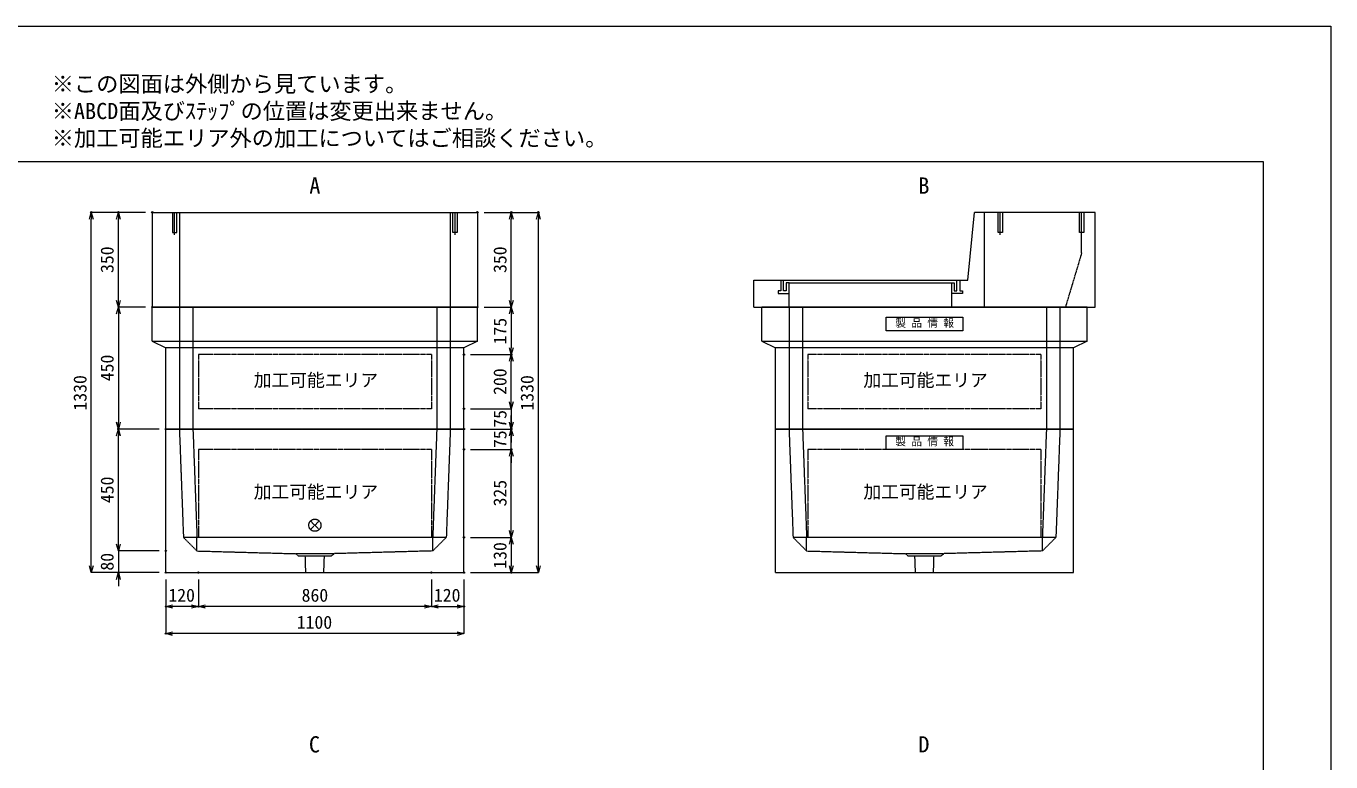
# Model space of a CAD drawing. Units: millimetres, scale not verified. Extents: x -3712 to 3712, y -2625 to 2625.
# Drawn here: x -1103 to 3712, y -91 to 2625 of the extents above; entities that cross this region are included whole.
import ezdxf
from ezdxf.enums import TextEntityAlignment as Align

# ---------------------------------------------------------------- set-up
doc = ezdxf.new("R2010")
doc.units = ezdxf.units.MM
doc.header["$LTSCALE"] = 10
doc.header["$PDMODE"] = 32
doc.header["$PDSIZE"] = 5
doc.linetypes.add('LONG_DASHED1', pattern=[7, 6, -1])
doc.linetypes.add('LONG_DOUBLE_CHAIN', pattern=[21.8, 18, -1, 0.6, -0.6, 0.6, -1])
for name, color, linetype, lineweight in [('0-0_D-TTL', 7, 'Continuous', 9), ('0-1_Defpoints', 7, 'Continuous', 9), ('0-3_D-TTL-TXT', 7, 'Continuous', 9), ('0-5_D-STR-DIM', 3, 'Continuous', 9), ('0-6_0', 7, 'Continuous', 9), ('0-7_D-STR', 7, 'LONG_DASHED1', 9), ('0-8_D-STR-STR4', 134, 'LONG_DASHED1', 9), ('0-9_D-STR-STR2', 1, 'LONG_DASHED1', 9), ('0-A_D-STR-STR1', 7, 'LONG_DASHED1', 9), ('0-B_D-STR-STR5', 1, 'LONG_DOUBLE_CHAIN', 9)]:
    doc.layers.add(name, color=color, linetype=linetype, lineweight=lineweight)
doc.layers.add('0-4_D-STR-TXT', color=7, linetype='Continuous')
doc.styles.add('ＭＳ ゴシック', font='')
doc.styles.get('ＭＳ ゴシック').set_extended_font_data('MS Gothic')

# ---------------------------------------------------------------- blocks, each defined once
blk = doc.blocks.new('A$C4DE05FD1')
at = {"layer": '0-0_D-TTL', "color": 134}
for p, q in [((2000, 38000), (57400, 38000)), ((57400, 38000), (57400, 2000))]:
    blk.add_line(p, q, dxfattribs=at)
at = {"layer": '0-1_Defpoints', "color": 134}
for p, q in [((0, 42000), (59400, 42000)), ((59400, 42000), (59400, 0))]:
    blk.add_line(p, q, dxfattribs=at)
at = {"layer": '0-3_D-TTL-TXT', "style": 'ＭＳ ゴシック'}
for s, p in [('※この図面は外側から見ています。', (21630.46, 39907.83)), ('※ABCD面及びｽﾃｯﾌﾟの位置は変更出来ません。', (21630.46, 39107.83)), ('※加工可能エリア外の加工についてはご相談ください。', (21630.46, 38307.83))]:
    blk.add_text(s, height=481.1, dxfattribs=at).set_placement(p, align=Align.BOTTOM_LEFT)
blk = doc.blocks.new('_Open30')
at = {"layer": '0-6_0'}
blk.add_line((0, 0), (-10, 0), dxfattribs=at)
blk.add_lwpolyline([(-10, 2.679), (0, 0), (-10, -2.679)], dxfattribs=at)
blk = doc.blocks.new('A$C31CA379A')
at = {"layer": '0-4_D-STR-TXT', "style": 'ＭＳ ゴシック'}
for s, p in [('A', (-163.09, -1095.26)), ('B', (17819.36, -1095.26)), ('C', (-175.7, -17595.46)), ('D', (17819.36, -17595.27))]:
    blk.add_text(s, height=481.1, dxfattribs=at).set_placement(p, align=Align.BOTTOM_LEFT)
blk = doc.blocks.new('A$C737D46CD')
at = {"layer": '0-A_D-STR-STR1', "linetype": 'Continuous'}
blk.add_lwpolyline([(-1410, 0), (1410, 0), (1410, -500), (-1410, -500)], close=True, dxfattribs=at)
at = {"layer": '0-A_D-STR-STR1', "style": 'ＭＳ ゴシック'}
blk.add_text('製 品 情 報', height=288.6, dxfattribs=at).set_placement((-1074.8, -441.2), align=Align.BOTTOM_LEFT)
blk = doc.blocks.new('A$C571F177C')
at = {"layer": '0-7_D-STR', "linetype": 'Continuous'}
for p, q in [((6000, 4500), (-6000, 4500)), ((-6000, 3250), (-6000, 4500)), ((6000, 3250), (6000, 4500)), ((-6000, 3250), (-5500, 3000)), ((-6000, 3250), (6000, 3250)), ((-5500, 0), (-5500, 3000)), ((5500, 3000), (-5500, 3000)), ((6000, 3250), (5500, 3000)), ((5500, 0), (5500, 3000)), ((5500, 0), (-5500, 0))]:
    blk.add_line(p, q, dxfattribs=at)
at = {"layer": '0-7_D-STR'}
for p, q in [((-5000, 4500), (-5000, 0)), ((-4500, 4500), (-4500, 0)), ((4500, 4500), (4500, 0)), ((5000, 4500), (5000, 0))]:
    blk.add_line(p, q, dxfattribs=at)
at = {"layer": '0-B_D-STR-STR5'}
for p, q in [((4300, 2750), (4300, 750)), ((4300, 750), (-4300, 750))]:
    blk.add_line(p, q, dxfattribs=at)
blk.add_lwpolyline([(4300, 2750), (-4300, 2750), (-4300, 750)], dxfattribs=at)
at = {"layer": '0-A_D-STR-STR1'}
blk.add_blockref('A$C737D46CD', (0, 4125), dxfattribs=at)
blk = doc.blocks.new('A$C0F8B575B')
at = {"layer": '0-7_D-STR', "linetype": 'Continuous'}
for p, q in [((6000, 4500), (-6000, 4500)), ((-6000, 3250), (-6000, 4500)), ((6000, 3250), (6000, 4500)), ((-6000, 3250), (-5500, 3000)), ((-6000, 3250), (6000, 3250)), ((-5500, 0), (-5500, 3000)), ((5500, 3000), (-5500, 3000)), ((6000, 3250), (5500, 3000)), ((5500, 0), (5500, 3000)), ((5500, 0), (-5500, 0))]:
    blk.add_line(p, q, dxfattribs=at)
at = {"layer": '0-7_D-STR'}
for p, q in [((-5000, 4500), (-5000, 0)), ((-4500, 4500), (-4500, 0)), ((4500, 4500), (4500, 0)), ((5000, 4500), (5000, 0))]:
    blk.add_line(p, q, dxfattribs=at)
at = {"layer": '0-B_D-STR-STR5'}
for p, q in [((4300, 2750), (4300, 750)), ((4300, 750), (-4300, 750))]:
    blk.add_line(p, q, dxfattribs=at)
blk.add_lwpolyline([(4300, 2750), (-4300, 2750), (-4300, 750)], dxfattribs=at)
blk = doc.blocks.new('A$C6F5C57E3')
at = {"layer": '0-7_D-STR'}
for p, q in [((-5000, 0), (-4850, -4000)), ((-4500, 0), (-4350, -4000)), ((4500, 0), (4350, -4000)), ((5000, 0), (4850, -4000)), ((-4350, -4500), (-4850, -4000)), ((4850, -4000), (-4850, -4000)), ((-4350, -4500), (-4350, -4000)), ((4350, -4500), (4850, -4000)), ((4350, -4500), (4350, -4000)), ((-4350, -4500), (-700, -4600)), ((700, -4600), (-700, -4600)), ((-600, -4690), (-700, -4600)), ((600, -4690), (-600, -4690)), ((-333, -5300), (-352.5, -4690)), ((333, -5300), (352.5, -4690)), ((600, -4690), (700, -4600)), ((4350, -4500), (700, -4600))]:
    blk.add_line(p, q, dxfattribs=at)
at = {"layer": '0-7_D-STR', "linetype": 'Continuous'}
for p, q in [((5500, -5300), (5500, 0)), ((-5500, -5300), (5500, -5300))]:
    blk.add_line(p, q, dxfattribs=at)
blk.add_lwpolyline([(-5500, -5300), (-5500, 0), (5500, 0)], dxfattribs=at)
at = {"layer": '0-B_D-STR-STR5'}
for p, q in [((-4300, -750), (-4300, -4000)), ((4300, -750), (-4300, -750)), ((4300, -750), (4300, -4000)), ((4300, -4000), (-4300, -4000))]:
    blk.add_line(p, q, dxfattribs=at)
blk = doc.blocks.new('A$C19F174D8')
at = {"layer": '0-7_D-STR'}
for p, q in [((-5000, 0), (-4850, -4000)), ((-4500, 0), (-4350, -4000)), ((4500, 0), (4350, -4000)), ((5000, 0), (4850, -4000)), ((-4350, -4500), (-4850, -4000)), ((4850, -4000), (-4850, -4000)), ((-4350, -4500), (-4350, -4000)), ((4350, -4500), (4850, -4000)), ((4350, -4500), (4350, -4000)), ((-4350, -4500), (-700, -4600)), ((700, -4600), (-700, -4600)), ((-600, -4690), (-700, -4600)), ((600, -4690), (-600, -4690)), ((-333, -5300), (-352.5, -4690)), ((333, -5300), (352.5, -4690)), ((600, -4690), (700, -4600)), ((4350, -4500), (700, -4600))]:
    blk.add_line(p, q, dxfattribs=at)
at = {"layer": '0-7_D-STR', "linetype": 'Continuous'}
for p, q in [((5500, -5300), (5500, 0)), ((-5500, -5300), (5500, -5300))]:
    blk.add_line(p, q, dxfattribs=at)
blk.add_lwpolyline([(-5500, -5300), (-5500, 0), (5500, 0)], dxfattribs=at)
at = {"layer": '0-B_D-STR-STR5'}
for p, q in [((4300, -750), (4300, -4000)), ((4300, -4000), (-4300, -4000))]:
    blk.add_line(p, q, dxfattribs=at)
blk.add_lwpolyline([(4300, -750), (-4300, -750), (-4300, -4000)], dxfattribs=at)
at = {"layer": '0-A_D-STR-STR1'}
blk.add_blockref('A$C737D46CD', (0, -250), dxfattribs=at)
blk = doc.blocks.new('A$C774106B8')
at = {"layer": '0-7_D-STR', "linetype": 'Continuous'}
for p, q in [((-6000, 3500), (6000, 3500)), ((-6000, 3500), (-6000, 0)), ((6000, 3500), (6000, 0)), ((-6000, 0), (6000, 0))]:
    blk.add_line(p, q, dxfattribs=at)
at = {"layer": '0-7_D-STR'}
for p, q in [((-5000, 3500), (-5000, 0)), ((5000, 3500), (5000, 0))]:
    blk.add_line(p, q, dxfattribs=at)
at = {"layer": '0-9_D-STR-STR2'}
for p, q in [((-5175, 2670), (-5175, 3500)), ((5175, 2670), (5175, 3500))]:
    blk.add_line(p, q, dxfattribs=at)
for points in [[(-5255, 3500), (-5255, 2750), (-5095, 2750), (-5095, 3500)], [(5255, 3500), (5255, 2750), (5095, 2750), (5095, 3500)]]:
    blk.add_lwpolyline(points, dxfattribs=at)
blk = doc.blocks.new('A$C20EB2ED2')
at = {"layer": '0-7_D-STR', "linetype": 'Continuous'}
for p, q in [((1600, 1000), (1850, 3500)), ((6300, 3500), (1850, 3500)), ((6300, 0), (6300, 3500)), ((-6300, 1000), (1600, 1000)), ((-6300, 0), (-6300, 1000)), ((-6300, 0), (6300, 0))]:
    blk.add_line(p, q, dxfattribs=at)
at = {"layer": '0-7_D-STR'}
for p, q in [((2200, 3500), (2200, 0)), ((5800, 2000), (5800, 3500)), ((5800, 2000), (5200, 0)), ((-5000, 0), (-5000, 900)), ((1000, 900), (1000, 0))]:
    blk.add_line(p, q, dxfattribs=at)
at = {"layer": '0-8_D-STR-STR4'}
for points in [[(-5300, 1000), (-5300, 600), (-5400, 600), (-5400, 500), (-5000, 500)], [(-5000, 900), (-5100, 900), (-5100, 600), (-5200, 600), (-5200, 1000)], [(1300, 1000), (1300, 600), (1400, 600), (1400, 500), (1000, 500)], [(1100, 900), (1100, 600), (1200, 600), (1200, 1000)], [(-5000, 900), (1000, 900), (1100, 900)]]:
    blk.add_lwpolyline(points, dxfattribs=at)
at = {"layer": '0-9_D-STR-STR2'}
for p, q in [((2797.8, 2670), (2797.8, 3500)), ((5800, 2670), (5800, 3500))]:
    blk.add_line(p, q, dxfattribs=at)
for points in [[(2877.8, 3500), (2877.8, 2750), (2717.8, 2750), (2717.8, 3500)], [(5880, 3500), (5880, 2750), (5720, 2750), (5720, 3500)]]:
    blk.add_lwpolyline(points, dxfattribs=at)
blk = doc.blocks.new('A$C1C640AAB')
at = {"layer": '0-B_D-STR-STR5'}
for p, q in [((-159.1, -159.1), (159.1, 159.1)), ((-159.1, 159.1), (159.1, -159.1))]:
    blk.add_line(p, q, dxfattribs=at)
blk.add_circle((0, 0), 225, dxfattribs=at)

msp = doc.modelspace()

# ---------------------------------------------------------------- linework, layer by layer
at = {"layer": '0-1_Defpoints'}
for p in [(-862.5, 1937.5), (-762.5, 1937.5), (-637.5, 1937.5), (562.5, 1937.5), (687.5, 1937.5), (787.5, 1937.5), (-637.5, 1587.5), (-637.5, 1587.5), (562.5, 1587.5), (512.5, 1412.5), (687.5, 1412.5), (512.5, 1212.5), (-762.5, 1137.5), (-762.5, 1137.5), (-587.5, 1137.5), (-587.5, 1137.5), (512.5, 1137.5), (512.5, 1137.5), (687.5, 1137.5), (687.5, 1137.5), (512.5, 1062.5), (687.5, 1062.5), (512.5, 737.5), (512.5, 737.5), (-587.5, 687.5), (-762.5, 607.5), (-587.5, 607.5), (-587.5, 607.5), (-467.5, 607.5), (392.5, 607.5), (512.5, 607.5), (512.5, 607.5), (687.5, 607.5), (-587.5, 482.5), (-467.5, 482.5), (512.5, 482.5), (-587.5, 382.5)]:
    msp.add_point(p, dxfattribs=at)
at = {"layer": '0-5_D-STR-DIM'}
for p, q in [((-662.5, 1937.5), (-862.5, 1937.5)), ((-662.5, 1937.5), (-762.5, 1937.5)), ((587.5, 1937.5), (687.5, 1937.5)), ((587.5, 1937.5), (787.5, 1937.5)), ((-862.5, 632.5), (-862.5, 1912.5)), ((-762.5, 1612.5), (-762.5, 1912.5)), ((687.5, 1612.5), (687.5, 1912.5)), ((787.5, 632.5), (787.5, 1912.5)), ((-662.5, 1587.5), (-762.5, 1587.5)), ((-662.5, 1587.5), (-762.5, 1587.5)), ((-762.5, 1562.5), (-762.5, 1162.5)), ((587.5, 1587.5), (687.5, 1587.5)), ((587.5, 1587.5), (687.5, 1587.5)), ((687.5, 1562.5), (687.5, 1437.5)), ((537.5, 1412.5), (687.5, 1412.5)), ((537.5, 1412.5), (687.5, 1412.5)), ((687.5, 1237.5), (687.5, 1387.5)), ((687.5, 1237.5), (687.5, 1262.5)), ((537.5, 1212.5), (687.5, 1212.5)), ((537.5, 1212.5), (687.5, 1212.5)), ((687.5, 1212.5), (687.5, 1137.5)), ((687.5, 1162.5), (687.5, 1187.5)), ((-612.5, 1137.5), (-762.5, 1137.5)), ((-612.5, 1137.5), (-762.5, 1137.5)), ((-762.5, 712.5), (-762.5, 1112.5)), ((537.5, 1137.5), (687.5, 1137.5)), ((537.5, 1137.5), (687.5, 1137.5)), ((687.5, 1062.5), (687.5, 1137.5)), ((687.5, 1112.5), (687.5, 1087.5)), ((537.5, 1062.5), (687.5, 1062.5)), ((537.5, 1062.5), (687.5, 1062.5)), ((687.5, 1037.5), (687.5, 1012.5)), ((687.5, 762.5), (687.5, 1037.5)), ((-762.5, 712.5), (-762.5, 737.5)), ((537.5, 737.5), (687.5, 737.5)), ((537.5, 737.5), (687.5, 737.5)), ((-612.5, 687.5), (-762.5, 687.5)), ((-612.5, 687.5), (-762.5, 687.5)), ((-762.5, 687.5), (-762.5, 607.5)), ((687.5, 712.5), (687.5, 632.5)), ((-612.5, 607.5), (-862.5, 607.5)), ((-612.5, 607.5), (-762.5, 607.5)), ((-762.5, 582.5), (-762.5, 557.5)), ((-587.5, 582.5), (-587.5, 382.5)), ((-587.5, 582.5), (-587.5, 482.5)), ((-467.5, 582.5), (-467.5, 482.5)), ((-467.5, 582.5), (-467.5, 482.5)), ((392.5, 582.5), (392.5, 482.5)), ((392.5, 582.5), (392.5, 482.5)), ((512.5, 582.5), (512.5, 482.5)), ((512.5, 582.5), (512.5, 382.5)), ((537.5, 607.5), (687.5, 607.5)), ((537.5, 607.5), (787.5, 607.5)), ((-492.5, 482.5), (-562.5, 482.5)), ((367.5, 482.5), (-442.5, 482.5)), ((417.5, 482.5), (487.5, 482.5)), ((487.5, 382.5), (-562.5, 382.5))]:
    msp.add_line(p, q, dxfattribs=at)

# ---------------------------------------------------------------- block references
at = {"layer": '0-0_D-TTL', "xscale": 0.125, "yscale": 0.125}
msp.add_blockref('A$C4DE05FD1', (-3712.5, -2625), dxfattribs=at)
at = {"layer": '0-4_D-STR-TXT', "xscale": 0.125, "yscale": 0.125}
msp.add_blockref('A$C31CA379A', (-37.5, 2125), dxfattribs=at)
at = {"layer": '0-5_D-STR-DIM', "xscale": 2.5, "yscale": 2.5}
for p, rotation in [((-862.5, 1937.5), 90), ((-762.5, 1937.5), 90), ((687.5, 1937.5), 90), ((787.5, 1937.5), 90), ((-762.5, 1587.5), 270), ((687.5, 1587.5), 270), ((-762.5, 1587.5), 90), ((687.5, 1587.5), 90), ((687.5, 1412.5), 270), ((687.5, 1412.5), 90), ((687.5, 1212.5), 270), ((687.5, 1212.5), 270), ((-762.5, 1137.5), 270), ((687.5, 1137.5), 270), ((-762.5, 1137.5), 90), ((687.5, 1137.5), 90), ((687.5, 1062.5), 90), ((687.5, 1062.5), 90), ((687.5, 737.5), 270), ((687.5, 737.5), 90), ((-762.5, 687.5), 270), ((-762.5, 687.5), 270), ((-862.5, 607.5), 270), ((687.5, 607.5), 270), ((787.5, 607.5), 270), ((-762.5, 607.5), 90), ((-587.5, 482.5), 180), ((-467.5, 482.5), 180), ((392.5, 482.5), 180), ((-587.5, 382.5), 180)]:
    msp.add_blockref('_Open30', p, dxfattribs=dict(at, rotation=rotation))
for p in [(-467.5, 482.5), (392.5, 482.5), (512.5, 482.5), (512.5, 382.5)]:
    msp.add_blockref('_Open30', p, dxfattribs=at)
at = {"layer": '0-7_D-STR', "xscale": 0.1, "yscale": 0.1}
for name, p in [('A$C774106B8', (-37.5, 1587.5)), ('A$C20EB2ED2', (2212.5, 1587.5)), ('A$C0F8B575B', (-37.5, 1137.5)), ('A$C571F177C', (2212.5, 1137.5)), ('A$C6F5C57E3', (-37.5, 1137.5)), ('A$C19F174D8', (2212.5, 1137.5))]:
    msp.add_blockref(name, p, dxfattribs=at)
at = {"layer": '0-B_D-STR-STR5', "xscale": 0.1, "yscale": 0.1}
msp.add_blockref('A$C1C640AAB', (-37.5, 782.5), dxfattribs=at)

# ---------------------------------------------------------------- texts
at = {"layer": '0-5_D-STR-DIM', "style": 'ＭＳ ゴシック'}
for s, p in [('350', (-765.74, 1713.61)), ('350', (684.26, 1713.61)), ('175', (684.26, 1449.98)), ('450', (-765.74, 1314)), ('200', (684.26, 1263.49)), ('1330', (-865.74, 1205.58)), ('1330', (784.26, 1205.58)), ('75', (684.26, 1142.39)), ('75', (684.26, 1067.39)), ('450', (-765.74, 864)), ('325', (684.26, 851.76)), ('80', (-765.75, 614.87)), ('130', (684.26, 621.84))]:
    msp.add_text(s, height=48.09, rotation=90, dxfattribs=at).set_placement(p, align=Align.BOTTOM_LEFT)
for s, p in [('120', (-578.16, 485.74)), ('860', (-86.38, 485.75)), ('120', (401.84, 485.74)), ('1100', (-104.42, 385.74))]:
    msp.add_text(s, height=48.09, dxfattribs=at).set_placement(p, align=Align.BOTTOM_LEFT)
at = {"layer": '0-B_D-STR-STR5', "style": 'ＭＳ ゴシック'}
for p in [(-263.09, 1279.8), (1986.91, 1279.8), (-263.09, 867.3), (1986.91, 867.3)]:
    msp.add_text('加工可能エリア', height=48.09, dxfattribs=at).set_placement(p, align=Align.BOTTOM_LEFT)

doc.saveas('drawing.dxf')
